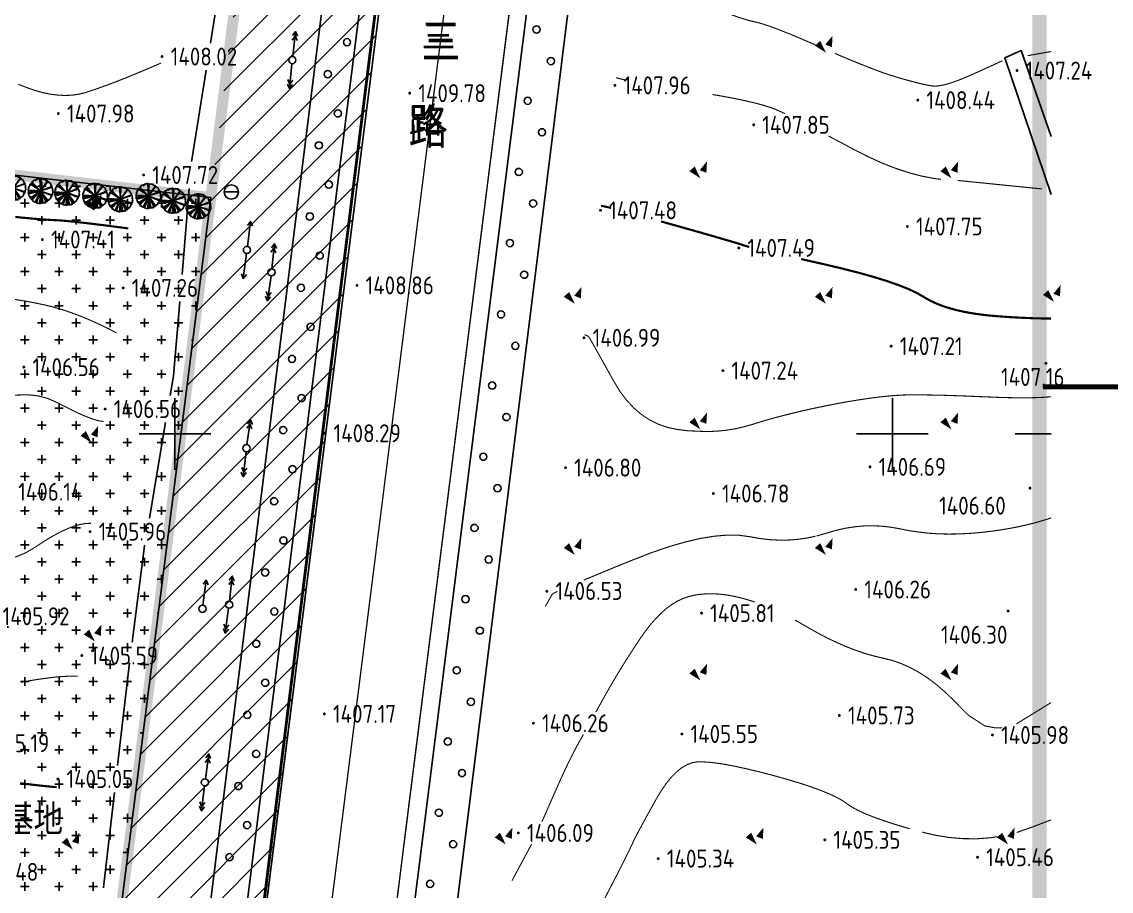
# Model space of a CAD drawing. Extents: x -2226 to 12369489, y -12501589 to 2275.
# Drawn here: x 5664210.6 to 5664362.5, y -6547871.1 to -6547750 of the extents above; entities that cross this region are included whole.
import ezdxf
from ezdxf.enums import TextEntityAlignment as Align

# ---------------------------------------------------------------- set-up
doc = ezdxf.new("R2010")
doc.units = 0
doc.header["$LTSCALE"] = 1000
doc.header["$MEASUREMENT"] = 0
for name, pattern in [('ACAD_ISO05W100', [34, 24, -3, 0.5, -3, 0.5, -3]), ('DASHDOT2', [0.5, 0.25, -0.125, 0, -0.125]), ('DIVIDE', [1.25, 0.5, -0.25, 0, -0.25, 0, -0.25])]:
    doc.linetypes.add(name, pattern=pattern)
doc.layers.get('0').update_dxf_attribs({"linetype": 'CONTINUOUS'})
for name, color, linetype in [('0-road', 33, 'CONTINUOUS'), ('0-tree', 93, 'CONTINUOUS'), ('DLSS', 4, 'CONTINUOUS'), ('PUB_TEXT', 7, 'CONTINUOUS'), ('PUB_TITLE', 7, 'CONTINUOUS'), ('周边地形图', 8, 'CONTINUOUS'), ('用地红线', 1, 'DIVIDE')]:
    doc.layers.add(name, color=color, linetype=linetype)
doc.layers.add('道路红线', color=1, linetype='CONTINUOUS', lineweight=0)
doc.styles.add('HT', font='simhei.ttf', dxfattribs={"width": 0.8})
doc.styles.add('HZ', font='', dxfattribs={"width": 0.8})
doc.styles.get("Standard").update_dxf_attribs({"font": 'GBENOR', "bigfont": 'GBCBIG'})
doc.styles.add('宋体', font='')
doc.styles.get('HZ').set_extended_font_data('SimSun')
doc.styles.get('宋体').set_extended_font_data('SimSun')

# ---------------------------------------------------------------- blocks, each defined once
blk = doc.blocks.new('GC200')
at = {"linetype": 'Continuous', "const_width": 0.2, "flags": 128}
blk.add_lwpolyline([(-0.1, 0, 1), (0.1, 0, 1)], format="xyb", close=True, dxfattribs=at)
blk = doc.blocks.new('gc090')
for points in [[(1.07, 1.45, 0, 1, 0), (0.52, 0.05, 1, 1, 0)], [(-1.02, 0.41, 1, 0, 0), (0.15, -0.9, 0, 0, 0)]]:
    blk.add_lwpolyline(points, format="xyseb")
blk = doc.blocks.new('gc013b')
at = {"linetype": 'Continuous'}
blk.add_line((0.5, 0), (4, 0), dxfattribs=at)
at = {"linetype": 'Continuous', "flags": 128}
blk.add_lwpolyline([(3.39, 0.35), (4, 0), (3.39, -0.35)], dxfattribs=at)
blk = doc.blocks.new('gc170')
at = {"linetype": 'Continuous'}
blk.add_circle((0, 0), 0.5, dxfattribs=at)
blk = doc.blocks.new('GC042')
blk.add_line((-1, 0), (1, 0))
blk.add_circle((0, 0), 1)
blk = doc.blocks.new('gc013a')
at = {"linetype": 'Continuous'}
blk.add_line((0.5, 0), (4, 0), dxfattribs=at)
at = {"linetype": 'Continuous', "flags": 128}
for points in [[(2.77, 0.35), (3.38, 0), (2.77, -0.35)], [(3.39, 0.35), (4, 0), (3.39, -0.35)]]:
    blk.add_lwpolyline(points, dxfattribs=at)
blk = doc.blocks.new('wqeqweq')
at = {"layer": '0-tree', "color": 76}
for p, q in [((162996, -123363), (162893, -123476)), ((162996, -123115), (162976, -123208)), ((162976, -123208), (162986, -123177)), ((163017, -123270), (162976, -123322)), ((162976, -123322), (162996, -123363)), ((162986, -123177), (163162, -123136)), ((163120, -123033), (162996, -123115)), ((163048, -123353), (163017, -123270)), ((163162, -123136), (163038, -123167)), ((163038, -123167), (163110, -123208)), ((163058, -123260), (163048, -123353)), ((163100, -123239), (163058, -123239)), ((163058, -123239), (163058, -123260)), ((163110, -123208), (163100, -123239)), ((163141, -122868), (163120, -122991)), ((163120, -122991), (163120, -123033)), ((163244, -122806), (163141, -122826)), ((163141, -122826), (163141, -122868)), ((163244, -122713), (163193, -122713)), ((163193, -122713), (163244, -122806)), ((163203, -122744), (163306, -122672)), ((163224, -122682), (163203, -122744)), ((163275, -122579), (163224, -122579)), ((163224, -122579), (163224, -122682)), ((163244, -122775), (163244, -122713)), ((163317, -122517), (163275, -122579)), ((163306, -122672), (163327, -122754)), ((163399, -122475), (163317, -122517)), ((163327, -122754), (163409, -122775)), ((163430, -122465), (163399, -122475)), ((163409, -122775), (163451, -122702)), ((163451, -122651), (163420, -122630)), ((163420, -122630), (163440, -122713)), ((163492, -122352), (163430, -122465)), ((163440, -122713), (163513, -122702)), ((163451, -122702), (163451, -122651)), ((163533, -122269), (163492, -122352)), ((163513, -122372), (163585, -122331)), ((163554, -122434), (163513, -122372)), ((163513, -122702), (165084, -123763)), ((163585, -122259), (163533, -122269)), ((163533, -122455), (163647, -122279)), ((165084, -123763), (163533, -122455)), ((163585, -122393), (163554, -122434)), ((163585, -122331), (163585, -122259)), ((163595, -122362), (163585, -122393)), ((163647, -122352), (163595, -122362)), ((163647, -122104), (163626, -122207)), ((163626, -122207), (163647, -122166)), ((163688, -122042), (163647, -122104)), ((163647, -122166), (163709, -122176)), ((163647, -122279), (165084, -123763)), ((163730, -122290), (163647, -122352)), ((163761, -122228), (163657, -122238)), ((163657, -122238), (163657, -122269)), ((163657, -122269), (163657, -122290)), ((163657, -122290), (163730, -122290)), ((163761, -122042), (163688, -122042)), ((163709, -122176), (163771, -122187)), ((163812, -122021), (163761, -122042)), ((163771, -122187), (163761, -122228)), ((163905, -121939), (163812, -122021)), ((163967, -121939), (163905, -121939)), ((164050, -121836), (163967, -121908)), ((163967, -121908), (163967, -121939)), ((164143, -121836), (164050, -121836)), ((164184, -121836), (164143, -121836)), ((164163, -121856), (164184, -121836)), ((164174, -121929), (164163, -121856)), ((164246, -121918), (164174, -121929)), ((164266, -121877), (164246, -121918)), ((164380, -121836), (164266, -121877)), ((164421, -121681), (164339, -121702)), ((164339, -121702), (164339, -121784)), ((164339, -121784), (164390, -121784)), ((164421, -121856), (164380, -121836)), ((164390, -121784), (164411, -121753)), ((164411, -121753), (164442, -121815)), ((164483, -121702), (164421, -121681)), ((164442, -121815), (164421, -121825)), ((164421, -121825), (164421, -121856)), ((164545, -121691), (164483, -121702)), ((164638, -121629), (164545, -121691)), ((164741, -121650), (164638, -121629)), ((164762, -121681), (164741, -121650)), ((164803, -121609), (164762, -121681)), ((164855, -121598), (164803, -121609)), ((164979, -121598), (164855, -121598)), ((165084, -123763), (164948, -121609)), ((164948, -121609), (164969, -121650)), ((164969, -121650), (165031, -121660)), ((165062, -121609), (164979, -121598)), ((165031, -121660), (165062, -121691)), ((165041, -121640), (165062, -121609)), ((165041, -121691), (165041, -121640)), ((165092, -121681), (165041, -121691)), ((165062, -121691), (165092, -121691)), ((165084, -123763), (165185, -121629)), ((165092, -121691), (165084, -123763)), ((166311, -121991), (165084, -123763)), ((165084, -123763), (166383, -122063)), ((165084, -123763), (167044, -122971)), ((167147, -123084), (165084, -123763)), ((165123, -121660), (165092, -121681)), ((165154, -121691), (165123, -121660)), ((165144, -121733), (165154, -121691)), ((165185, -121629), (165258, -121681)), ((165258, -121681), (165196, -121702)), ((165196, -121702), (165247, -121712)), ((165247, -121712), (165330, -121671)), ((165330, -121671), (165351, -121650)), ((165351, -121650), (165454, -121702)), ((165454, -121702), (165516, -121702)), ((165516, -121702), (165536, -121702)), ((165536, -121702), (165660, -121702)), ((165722, -121753), (165640, -121681)), ((165640, -121681), (165733, -121753)), ((165660, -121702), (165722, -121753)), ((165733, -121753), (165753, -121774)), ((165753, -121774), (165805, -121774)), ((165805, -121774), (165784, -121691)), ((165784, -121691), (165857, -121712)), ((165857, -121712), (165980, -121774)), ((166032, -121898), (165929, -121794)), ((165929, -121794), (165960, -121877)), ((165960, -121877), (166063, -121918)), ((165980, -121774), (166032, -121898)), ((166063, -121918), (166177, -121980)), ((166177, -121980), (166197, -121960)), ((166197, -121960), (166311, -121991)), ((166301, -122032), (166228, -121970)), ((166228, -121970), (166228, -122021)), ((166228, -122021), (166311, -122104)), ((166332, -122094), (166301, -122032)), ((166311, -122104), (166435, -122187)), ((166466, -122166), (166332, -122094)), ((166383, -122063), (166383, -122145)), ((166383, -122145), (166466, -122187)), ((166435, -122187), (166528, -122279)), ((166486, -122197), (166466, -122166)), ((166466, -122187), (166559, -122248)), ((166569, -122218), (166486, -122197)), ((166528, -122279), (166600, -122310)), ((166559, -122248), (166569, -122218)), ((166600, -122310), (166631, -122290)), ((166631, -122290), (166776, -122403)), ((166776, -122403), (166807, -122527)), ((166807, -122527), (166910, -122692)), ((166910, -122692), (166858, -122672)), ((166858, -122672), (166858, -122692)), ((166858, -122692), (166899, -122795)), ((166899, -122795), (166920, -122816)), ((166920, -122816), (166982, -122754)), ((166972, -122899), (166930, -122785)), ((167044, -122971), (166972, -122899)), ((166982, -122754), (167013, -122806)), ((167013, -122806), (167034, -122878)), ((167034, -122878), (167044, -123002)), ((167044, -123002), (167065, -123084)), ((167065, -123084), (167127, -123095)), ((167127, -123105), (167085, -123198)), ((167085, -123198), (167127, -123229)), ((167127, -123095), (167147, -123084)), ((167127, -123229), (167168, -123249)), ((167168, -123249), (167137, -123373)), ((167137, -123373), (167158, -123425)), ((162893, -123476), (162924, -123507)), ((162893, -123837), (162934, -123879)), ((162955, -124095), (162914, -124064)), ((162914, -124064), (162934, -124157)), ((162924, -123507), (162924, -123631)), ((162924, -123631), (162924, -123703)), ((162924, -123703), (162986, -123641)), ((162934, -123879), (162965, -123951)), ((162934, -124157), (162945, -124250)), ((162955, -123786), (162945, -123755)), ((162955, -124023), (162945, -124075)), ((162945, -124075), (162976, -124075)), ((162945, -124250), (163017, -124261)), ((165084, -123763), (162955, -123786)), ((165084, -123763), (162955, -124188)), ((162965, -123951), (162955, -123992)), ((162955, -123992), (162955, -124023)), ((162955, -124147), (162955, -124095)), ((162955, -124188), (162955, -124147)), ((162976, -124075), (165084, -123763)), ((162986, -123641), (165084, -123763)), ((163027, -124384), (162996, -124405)), ((162996, -124405), (163058, -124488)), ((163017, -124261), (163079, -124281)), ((163058, -124395), (163027, -124384)), ((163089, -124291), (163048, -124302)), ((163048, -124302), (163058, -124395)), ((163058, -124488), (163069, -124570)), ((165041, -123788), (163065, -124290)), ((163069, -124570), (163100, -124570)), ((163079, -124281), (163089, -124291)), ((163100, -124570), (163141, -124601)), ((163141, -124601), (163151, -124642)), ((163151, -124642), (163151, -124735)), ((163151, -124735), (163162, -124818)), ((163162, -124818), (163358, -124807)), ((163224, -124869), (163203, -124807)), ((163203, -124807), (163306, -124880)), ((163224, -124972), (163224, -124869)), ((163275, -124972), (163224, -124972)), ((163317, -125034), (163275, -124972)), ((163306, -124880), (163327, -124797)), ((163399, -125076), (163317, -125034)), ((163327, -124797), (163409, -124776)), ((163358, -124807), (163337, -124880)), ((163430, -125086), (163399, -125076)), ((163409, -124776), (163451, -124849)), ((163420, -124921), (163440, -124838)), ((163451, -124900), (163420, -124921)), ((163492, -125199), (163430, -125086)), ((163440, -124838), (163513, -124849)), ((163451, -124849), (163451, -124900)), ((163533, -125282), (163492, -125199)), ((163513, -124849), (165084, -123788)), ((163554, -125117), (163513, -125179)), ((163513, -125179), (163585, -125220)), ((165084, -123788), (163533, -125096)), ((163533, -125096), (163647, -125272)), ((163585, -125158), (163554, -125117)), ((163595, -125189), (163585, -125158)), ((163585, -125220), (163585, -125292)), ((163647, -125199), (163595, -125189)), ((163647, -125272), (165084, -123788)), ((163730, -125261), (163647, -125199)), ((163657, -125282), (163657, -125261)), ((163657, -125261), (163730, -125261)), ((165106, -123778), (164211, -125622)), ((165078, -123825), (164426, -125734)), ((165084, -123788), (164948, -125942)), ((165092, -125860), (165084, -123788)), ((165084, -123788), (165185, -125922)), ((166311, -125561), (165084, -123788)), ((165084, -123788), (166383, -125488)), ((167147, -124467), (165084, -123788)), ((165084, -123788), (167044, -124580)), ((165087, -123778), (165534, -125864)), ((165087, -123797), (166056, -125631)), ((165087, -123806), (165339, -125883)), ((166435, -125365), (166528, -125272)), ((166528, -125272), (166600, -125241)), ((166600, -125241), (166631, -125261)), ((166631, -125261), (166776, -125148)), ((166776, -125148), (166807, -125024)), ((166807, -125024), (166910, -124859)), ((166858, -124859), (166899, -124756)), ((166910, -124859), (166858, -124880)), ((166858, -124880), (166858, -124859)), ((166899, -124756), (166920, -124735)), ((166920, -124735), (166982, -124797)), ((166972, -124653), (166930, -124766)), ((167044, -124580), (166972, -124653)), ((166982, -124797), (167013, -124745)), ((167013, -124745), (167034, -124673)), ((167034, -124673), (167044, -124549)), ((167044, -124549), (167065, -124467)), ((167065, -124467), (167127, -124457)), ((167137, -124446), (167096, -124426)), ((167096, -124426), (167096, -124488)), ((167127, -124457), (167147, -124467)), ((167168, -123538), (167137, -123662)), ((167137, -123662), (167168, -123672)), ((167168, -124168), (167137, -124178)), ((167137, -124178), (167137, -124343)), ((167137, -124343), (167158, -124343)), ((167178, -124415), (167137, -124446)), ((167158, -123425), (167168, -123538)), ((167261, -123796), (167158, -123889)), ((167158, -123889), (167168, -123992)), ((167158, -124343), (167220, -124312)), ((167281, -123445), (167168, -123590)), ((167168, -123672), (167178, -123559)), ((167168, -123590), (167189, -123672)), ((167168, -123992), (167261, -124013)), ((167261, -124085), (167168, -124168)), ((167178, -123456), (167281, -123445)), ((167178, -123559), (167178, -123456)), ((167220, -124312), (167178, -124415)), ((167189, -123672), (167261, -123796)), ((167261, -124013), (167261, -124085)), ((163585, -125292), (163533, -125282)), ((163647, -125447), (163626, -125344)), ((163626, -125344), (163647, -125385)), ((163647, -125385), (163709, -125375)), ((163688, -125509), (163647, -125447)), ((163657, -125313), (163657, -125282)), ((163761, -125323), (163657, -125313)), ((163761, -125509), (163688, -125509)), ((163709, -125375), (163771, -125365)), ((163771, -125365), (163761, -125323)), ((163812, -125530), (163761, -125509)), ((163905, -125612), (163812, -125530)), ((163967, -125612), (163905, -125612)), ((163967, -125643), (163967, -125612)), ((164050, -125715), (163967, -125643)), ((164143, -125715), (164050, -125715)), ((164184, -125715), (164143, -125715)), ((164174, -125623), (164163, -125695)), ((164163, -125695), (164184, -125715)), ((164246, -125633), (164174, -125623)), ((164266, -125674), (164246, -125633)), ((164380, -125715), (164266, -125674)), ((164339, -125850), (164339, -125767)), ((164339, -125767), (164390, -125767)), ((164421, -125870), (164339, -125850)), ((164421, -125695), (164380, -125715)), ((164390, -125767), (164411, -125798)), ((164411, -125798), (164442, -125736)), ((164421, -125726), (164421, -125695)), ((164442, -125736), (164421, -125726)), ((164483, -125850), (164421, -125870)), ((164545, -125860), (164483, -125850)), ((164638, -125922), (164545, -125860)), ((164741, -125901), (164638, -125922)), ((164762, -125870), (164741, -125901)), ((164803, -125942), (164762, -125870)), ((164855, -125953), (164803, -125942)), ((164979, -125953), (164855, -125953)), ((164948, -125942), (164969, -125901)), ((164969, -125901), (165031, -125891)), ((165062, -125942), (164979, -125953)), ((165031, -125891), (165062, -125860)), ((165092, -125870), (165041, -125860)), ((165041, -125860), (165041, -125911)), ((165041, -125911), (165062, -125942)), ((165062, -125860), (165092, -125860)), ((165123, -125891), (165092, -125870)), ((165154, -125860), (165123, -125891)), ((165144, -125819), (165154, -125860)), ((165185, -125922), (165258, -125870)), ((165196, -125850), (165247, -125839)), ((165258, -125870), (165196, -125850)), ((165247, -125839), (165330, -125880)), ((165330, -125880), (165351, -125901)), ((165351, -125901), (165454, -125850)), ((165454, -125850), (165516, -125850)), ((165516, -125850), (165536, -125850)), ((165536, -125850), (165660, -125850)), ((165722, -125798), (165640, -125870)), ((165640, -125870), (165733, -125798)), ((165660, -125850), (165722, -125798)), ((165733, -125798), (165753, -125777)), ((165753, -125777), (165805, -125777)), ((165805, -125777), (165784, -125860)), ((165784, -125860), (165857, -125839)), ((165857, -125839), (165980, -125777)), ((166032, -125653), (165929, -125757)), ((165929, -125757), (165960, -125674)), ((165960, -125674), (166063, -125633)), ((165980, -125777), (166032, -125653)), ((166063, -125633), (166177, -125571)), ((166177, -125571), (166197, -125592)), ((166197, -125592), (166311, -125561)), ((166228, -125530), (166311, -125447)), ((166301, -125519), (166228, -125581)), ((166228, -125581), (166228, -125530)), ((166332, -125457), (166301, -125519)), ((166311, -125447), (166435, -125365)), ((166466, -125385), (166332, -125457)), ((166383, -125406), (166466, -125365)), ((166383, -125488), (166383, -125406)), ((166466, -125365), (166559, -125303)), ((166486, -125354), (166466, -125385)), ((166569, -125334), (166486, -125354)), ((166559, -125303), (166569, -125334))]:
    blk.add_line(p, q, dxfattribs=at)
for centre, radius in [((165078, -123769), 85.9), ((165069, -123732), 75.1), ((165056, -123787), 34.9), ((165106, -123778), 75.1), ((165083, -123767), 42.8)]:
    blk.add_circle(centre, radius, dxfattribs=at)

msp = doc.modelspace()

# ---------------------------------------------------------------- hatches: boundary and pattern name
h = msp.add_hatch()
h.set_pattern_fill('CROSS', color=8, scale=1.5, style=0)
h.set_pattern_definition([(0, (5659762.3015, -6542474.5832), (2.38125, 2.38125), [1.190625, -3.571875]), (90, (5659762.8968, -6542475.1785), (-2.38125, 2.38125), [1.190625, -3.571875])])
h.paths.add_polyline_path([(5664192.18, -6547769.32), (5664237, -6547774.46), (5664213.74, -6547958.67), (5664171, -6547953.77)])
at = {"layer": 'PUB_TEXT'}
h = msp.add_hatch(dxfattribs=at)
h.set_pattern_fill('ANSI31', color=62, scale=2, style=0)
h.set_pattern_definition([(45, (5659762.3015, -6542474.5832), (-2.245064, 2.245064), [])])
h.paths.add_polyline_path([(5663473.99, -6547974.44), (5663811.29, -6548013.16), (5663803.53, -6548018.87), (5663798.4, -6548024.15), (5663793.4, -6548031.23), (5663457.36, -6547992.66), (5663455.09, -6547991.63), (5663453.92, -6547990.57), (5663452.92, -6547988.73), (5663452.74, -6547987.81), (5663493.87, -6547525.21), (5663494.28, -6547522.42), (5663495.13, -6547520.82), (5663496.36, -6547519.38), (5663497.42, -6547518.57), (5663499.28, -6547518), (5663502.79, -6547518.35), (5664257.18, -6547672.12), (5664260.62, -6547675.58), (5664263.78, -6547680.43), (5664265.2, -6547683.16), (5664266.64, -6547686.39), (5664267.08, -6547688.5), (5664267.32, -6547692.27), (5664267.25, -6547694.09), (5664234.43, -6547954.44), (5664230.47, -6547954.27), (5664222.81, -6547955.85), (5664215.94, -6547959.91), (5664213.24, -6547962.58), (5664247.31, -6547692.36), (5664246.5, -6547690.54), (5663512.56, -6547540.76)])

# ---------------------------------------------------------------- linework, layer by layer
msp.add_line((5664471.12, -6547800.83), (5664352.98, -6547800.83))
msp.add_lwpolyline([(5664192.18, -6547769.32), (5664237, -6547774.46), (5664213.74, -6547958.67), (5664171, -6547953.77)], close=True)
at = {"const_width": 0.675}
msp.add_lwpolyline([(5664352.98, -6547800.83), (5664471.12, -6547800.83)], dxfattribs=at)
at = {"layer": 'DLSS', "linetype": 'Continuous', "flags": 128}
for points, const_width in [([(5664219.51, -6548071.82), (5664267.24, -6547689.99)], 0.4), ([(5664265.63, -6547707.41), (5664246.99, -6547855.31)], 0.2), ([(5664283.82, -6547707.41), (5664276.93, -6547761.78)], 0.2), ([(5664276.93, -6547761.78), (5664264.53, -6547859.73)], 0.2), ([(5664246.99, -6547855.31), (5664220.11, -6548067.8)], 0.2), ([(5664264.53, -6547859.73), (5664238.19, -6548069.93)], 0.2)]:
    msp.add_lwpolyline(points, dxfattribs=dict(at, const_width=const_width))
at = {"layer": 'PUB_TITLE', "const_width": 1.98}
msp.add_lwpolyline([(5664352.5, -6547417.25), (5664471.59, -6547417.25), (5664471.59, -6548238.25), (5664352.5, -6548238.25)], close=True, dxfattribs=at)
at = {"layer": '周边地形图'}
for p, q in [((5664246.69, -6548070.93), (5664291.9, -6547707.41)), ((5664232, -6547812.41), (5664232, -6547802.41)), ((5664332, -6547812.41), (5664332, -6547802.41)), ((5664227, -6547807.41), (5664237, -6547807.41)), ((5664327, -6547807.41), (5664337, -6547807.41)), ((5664354.13, -6547807.41), (5664349.13, -6547807.41))]:
    msp.add_line(p, q, dxfattribs=at)
at = {"layer": '周边地形图', "flags": 128}
for points in [[(5664212.68, -6548066.92), (5664257.58, -6547707.41)], [(5664217.52, -6548067.49), (5664262.9, -6547707.41)], [(5664240.52, -6548070.21), (5664286.2, -6547707.41)], [(5664236.94, -6547752.94), (5664239.06, -6547739.68)], [(5664354.13, -6547765.94), (5664349.93, -6547753.98), (5664347.67, -6547754.98), (5664354.13, -6547774.05)], [(5664234.31, -6547769.43), (5664234.33, -6547769.21), (5664236.34, -6547756.69)], [(5664232.99, -6547785.18), (5664234, -6547773.18)], [(5664231.34, -6547802.06), (5664231.81, -6547799.32), (5664232.68, -6547788.93)], [(5664228.43, -6547819.15), (5664230.7, -6547805.81)], [(5664226.04, -6547836.42), (5664227.77, -6547823.02), (5664227.79, -6547822.9)], [(5664224.01, -6547853.61), (5664225.66, -6547839.31)], [(5664222.06, -6547870.67), (5664222.09, -6547870.18), (5664223.57, -6547857.36)]]:
    msp.add_lwpolyline(points, dxfattribs=at)
for points, const_width in [([(5664265.63, -6547707.41), (5664246.99, -6547855.31)], 0.2), ([(5664283.82, -6547707.41), (5664277.41, -6547758.03)], 0.2), ([(5664276.93, -6547761.78), (5664264.53, -6547859.73)], 0.2), ([(5664290.49, -6547795.26), (5664290.31, -6547794.94), (5664290.02, -6547794.44), (5664289.83, -6547794.11), (5664289.74, -6547793.96), (5664289.68, -6547793.89), (5664289.62, -6547793.83), (5664289.55, -6547793.78), (5664289.47, -6547793.73), (5664289.39, -6547793.68), (5664289.29, -6547793.64), (5664289.19, -6547793.6), (5664289.08, -6547793.57)], 0.15), ([(5664306.05, -6547807.07), (5664303.44, -6547806.96), (5664302.05, -6547806.78), (5664300.68, -6547806.5), (5664299.38, -6547806.05), (5664298.16, -6547805.45), (5664297.02, -6547804.69), (5664295.94, -6547803.77), (5664294.95, -6547802.7), (5664294.02, -6547801.47), (5664293.18, -6547800.08), (5664292.41, -6547798.7), (5664291.74, -6547797.5), (5664291.17, -6547796.47), (5664290.69, -6547795.62), (5664290.49, -6547795.26)], 0.15), ([(5664354.13, -6547802.22), (5664353.06, -6547802.3), (5664351.81, -6547802.35), (5664350.44, -6547802.37), (5664348.95, -6547802.36), (5664347.34, -6547802.33), (5664345.61, -6547802.26), (5664343.87, -6547802.19), (5664342.23, -6547802.12), (5664340.7, -6547802.07), (5664339.27, -6547802.02), (5664337.93, -6547801.99), (5664336.7, -6547801.97), (5664335.57, -6547801.96), (5664334.55, -6547801.95), (5664333.53, -6547801.98), (5664332.42, -6547802.04), (5664331.23, -6547802.14), (5664329.96, -6547802.28), (5664328.6, -6547802.46), (5664327.16, -6547802.68), (5664325.64, -6547802.93), (5664324.03, -6547803.23), (5664322.4, -6547803.55), (5664320.83, -6547803.88), (5664319.31, -6547804.22), (5664317.85, -6547804.57), (5664316.44, -6547804.93), (5664315.09, -6547805.29), (5664313.79, -6547805.67), (5664312.54, -6547806.06), (5664311.31, -6547806.41), (5664310.06, -6547806.69), (5664308.78, -6547806.9), (5664307.48, -6547807.02), (5664306.2, -6547807.07)], 0.15), ([(5664306.2, -6547807.07), (5664306.16, -6547807.08), (5664306.05, -6547807.07)], 0.15), ([(5664354.13, -6547819.1), (5664353.45, -6547819.33), (5664352.28, -6547819.68), (5664351.06, -6547820), (5664349.79, -6547820.29), (5664348.48, -6547820.55), (5664347.11, -6547820.78), (5664345.69, -6547820.98), (5664344.22, -6547821.15), (5664342.73, -6547821.27), (5664341.28, -6547821.34), (5664339.85, -6547821.36), (5664338.45, -6547821.33), (5664337.08, -6547821.24), (5664335.73, -6547821.09), (5664334.41, -6547820.9), (5664333.12, -6547820.64), (5664331.84, -6547820.41), (5664330.56, -6547820.26), (5664329.28, -6547820.2), (5664328, -6547820.23), (5664326.71, -6547820.35), (5664325.43, -6547820.55), (5664324.15, -6547820.84), (5664322.86, -6547821.22), (5664321.57, -6547821.59), (5664321.43, -6547821.63)], 0.15), ([(5664321.28, -6547821.66), (5664320.27, -6547821.88), (5664318.95, -6547822.08), (5664317.61, -6547822.19), (5664316.27, -6547822.21), (5664314.91, -6547822.14), (5664313.54, -6547821.98), (5664312.15, -6547821.73), (5664310.67, -6547821.53), (5664309.03, -6547821.5), (5664307.22, -6547821.65), (5664305.24, -6547821.97), (5664303.1, -6547822.47), (5664300.79, -6547823.14), (5664298.32, -6547823.99), (5664295.68, -6547825.02), (5664293.12, -6547826.06), (5664290.9, -6547826.98), (5664289.02, -6547827.76), (5664288.98, -6547827.78)], 0.15), ([(5664285.3, -6547829.36), (5664284.83, -6547829.59), (5664284.62, -6547829.72), (5664284.56, -6547829.8), (5664284.49, -6547829.93), (5664284.39, -6547830.09), (5664284.28, -6547830.29), (5664284.14, -6547830.53), (5664283.99, -6547830.8), (5664283.81, -6547831.12), (5664283.61, -6547831.48)], 0.15), ([(5664312.81, -6547830.83), (5664312.37, -6547830.68), (5664311.22, -6547830.34), (5664310.1, -6547830.07), (5664309.03, -6547829.87), (5664308, -6547829.74), (5664307.02, -6547829.68), (5664306.07, -6547829.69), (5664305.18, -6547829.76), (5664304.32, -6547829.89), (5664303.51, -6547830.1), (5664302.75, -6547830.37), (5664302, -6547830.72), (5664301.27, -6547831.17), (5664300.53, -6547831.71), (5664299.8, -6547832.35), (5664299.07, -6547833.08), (5664298.34, -6547833.9), (5664297.62, -6547834.83), (5664296.9, -6547835.84), (5664296.19, -6547836.91), (5664295.51, -6547837.96), (5664294.84, -6547839.01), (5664294.18, -6547840.06), (5664293.55, -6547841.1), (5664292.94, -6547842.13), (5664292.35, -6547843.16), (5664291.77, -6547844.18), (5664291.22, -6547845.18), (5664290.7, -6547846.12), (5664290.67, -6547846.17)], 0.15), ([(5664342.63, -6547846.66), (5664342.57, -6547846.59), (5664341.6, -6547845.61), (5664340.5, -6547844.49), (5664339.32, -6547843.35), (5664338.14, -6547842.34), (5664336.94, -6547841.43), (5664335.73, -6547840.65), (5664334.51, -6547839.98), (5664333.28, -6547839.43), (5664332.04, -6547838.99), (5664330.79, -6547838.68), (5664329.53, -6547838.38), (5664328.25, -6547838.02), (5664326.94, -6547837.58), (5664325.62, -6547837.07), (5664324.28, -6547836.49), (5664322.91, -6547835.84), (5664321.53, -6547835.11), (5664320.13, -6547834.32), (5664318.74, -6547833.52), (5664318.43, -6547833.36)], 0.15), ([(5664354.13, -6547844.84), (5664354.05, -6547844.89), (5664352.49, -6547845.85), (5664351.14, -6547846.68), (5664350.01, -6547847.37), (5664349.28, -6547847.82)], 0.15), ([(5664342.57, -6547846.59), (5664344.89, -6547848.1), (5664346.29, -6547848.36), (5664347.32, -6547848.36)], 0.15), ([(5664288.94, -6547849.27), (5664288.9, -6547849.35), (5664288.52, -6547850.02), (5664288.17, -6547850.64), (5664287.83, -6547851.28), (5664287.45, -6547852), (5664287.04, -6547852.82), (5664286.6, -6547853.73), (5664286.14, -6547854.72), (5664285.64, -6547855.8), (5664285.12, -6547856.98), (5664284.56, -6547858.24), (5664284.02, -6547859.48), (5664283.54, -6547860.58), (5664283.14, -6547861.47)], 0.15), ([(5664246.99, -6547855.31), (5664220.11, -6548067.8)], 0.2), ([(5664264.53, -6547859.73), (5664238.19, -6548069.93)], 0.2), ([(5664281.7, -6547864.57), (5664281.7, -6547864.58), (5664281.5, -6547864.96), (5664281.23, -6547865.46), (5664280.91, -6547866.07), (5664280.52, -6547866.79), (5664280.07, -6547867.63), (5664279.56, -6547868.59), (5664278.98, -6547869.66)], 0.15)]:
    msp.add_lwpolyline(points, dxfattribs=dict(at, const_width=const_width))
at = {"layer": '周边地形图'}
for points, const_width in [([(5664321.28, -6547753.18), (5664320.13, -6547752.69), (5664318.57, -6547752.02), (5664317.17, -6547751.45), (5664315.93, -6547750.96), (5664314.86, -6547750.57), (5664313.96, -6547750.27), (5664313.22, -6547750.06), (5664312.65, -6547749.94), (5664311.96, -6547749.77), (5664310.85, -6547749.43), (5664309.34, -6547748.9), (5664307.43, -6547748.2), (5664305.1, -6547747.32), (5664302.37, -6547746.26), (5664299.23, -6547745.02), (5664295.68, -6547743.6)], 0.15), ([(5664347.35, -6547755.39), (5664347.01, -6547755.54), (5664346.29, -6547755.87), (5664345.46, -6547756.25), (5664344.53, -6547756.67), (5664343.5, -6547757.14), (5664342.46, -6547757.6), (5664341.5, -6547758), (5664340.63, -6547758.32), (5664339.85, -6547758.58), (5664339.16, -6547758.76), (5664338.56, -6547758.88), (5664338.04, -6547758.93), (5664337.62, -6547758.91), (5664337.2, -6547758.85), (5664336.73, -6547758.76), (5664336.19, -6547758.64), (5664335.59, -6547758.5), (5664334.94, -6547758.33), (5664334.22, -6547758.14), (5664333.44, -6547757.92), (5664332.6, -6547757.68), (5664331.67, -6547757.38), (5664330.62, -6547757.03), (5664329.46, -6547756.6), (5664328.18, -6547756.1), (5664326.77, -6547755.54), (5664325.26, -6547754.91), (5664323.96, -6547754.35)], 0.15), ([(5664354.13, -6547754.11), (5664350.85, -6547754.68)], 0.15), ([(5664210.15, -6547758.67), (5664211.31, -6547759.12), (5664212.45, -6547759.52), (5664213.56, -6547759.83), (5664214.64, -6547760.05), (5664215.67, -6547760.18), (5664216.68, -6547760.23), (5664217.64, -6547760.19), (5664218.57, -6547760.06), (5664219.47, -6547759.84), (5664220.4, -6547759.54), (5664221.44, -6547759.18), (5664222.6, -6547758.76), (5664223.87, -6547758.28), (5664225.25, -6547757.73), (5664226.74, -6547757.12), (5664228.34, -6547756.45), (5664230.06, -6547755.71)], 0.15), ([(5664294.8, -6547758.07), (5664294.54, -6547758.02), (5664293.89, -6547757.87), (5664293.5, -6547757.74)], 0.15), ([(5664317.01, -6547762.77), (5664316.61, -6547762.57), (5664315.84, -6547762.22), (5664315.06, -6547761.92), (5664314.07, -6547761.61), (5664312.88, -6547761.29), (5664311.48, -6547760.96), (5664309.88, -6547760.63), (5664308.07, -6547760.29), (5664306.93, -6547760.1)], 0.15), ([(5664338.78, -6547771.92), (5664337.81, -6547771.8), (5664336.05, -6547771.46), (5664334.25, -6547770.98), (5664332.41, -6547770.37), (5664330.52, -6547769.63), (5664328.58, -6547768.75), (5664326.6, -6547767.74), (5664324.67, -6547766.71), (5664323.08, -6547765.87)], 0.15), ([(5664341.46, -6547772.11), (5664341.18, -6547772.08), (5664341.08, -6547772.07)], 0.15), ([(5664352.85, -6547773.26), (5664341.46, -6547772.11)], 0.15), ([(5664292.79, -6547775.91), (5664292.37, -6547775.81), (5664291.75, -6547775.67), (5664291.39, -6547775.62)], 0.3), ([(5664209.74, -6547777.16), (5664210.61, -6547777.25), (5664211.4, -6547777.32), (5664212.15, -6547777.39), (5664212.85, -6547777.45), (5664213.52, -6547777.5), (5664214.13, -6547777.54), (5664214.71, -6547777.58), (5664215.24, -6547777.61), (5664215.73, -6547777.63), (5664216.3, -6547777.67), (5664217.08, -6547777.74), (5664218.08, -6547777.84), (5664219.29, -6547777.98), (5664220.72, -6547778.15), (5664222.35, -6547778.35), (5664224.2, -6547778.59), (5664225.5, -6547778.76)], 0.3), ([(5664312.06, -6547781.34), (5664311.51, -6547781.19), (5664311.21, -6547781.1), (5664310.94, -6547781), (5664310.4, -6547780.83), (5664309.59, -6547780.59), (5664308.51, -6547780.28), (5664307.16, -6547779.88), (5664305.54, -6547779.42), (5664303.65, -6547778.88), (5664301.49, -6547778.27), (5664299.76, -6547777.79)], 0.3), ([(5664354.13, -6547791.31), (5664352.97, -6547791.31), (5664351.67, -6547791.28), (5664350.22, -6547791.22), (5664348.64, -6547791.14), (5664346.92, -6547791.02), (5664345.18, -6547790.87), (5664343.57, -6547790.66), (5664342.08, -6547790.4), (5664340.71, -6547790.09), (5664339.45, -6547789.73), (5664338.32, -6547789.31), (5664337.3, -6547788.84), (5664336.4, -6547788.33), (5664335.45, -6547787.78), (5664334.27, -6547787.22), (5664332.86, -6547786.66), (5664331.23, -6547786.09), (5664329.36, -6547785.51), (5664327.27, -6547784.93), (5664324.95, -6547784.34), (5664322.41, -6547783.74), (5664319.9, -6547783.17), (5664319.29, -6547783.03)], 0.3), ([(5664206.72, -6547788.23), (5664207.69, -6547788.36), (5664209.45, -6547788.62), (5664211.06, -6547788.88), (5664212.52, -6547789.15), (5664213.82, -6547789.42), (5664214.97, -6547789.7), (5664215.97, -6547789.98), (5664216.91, -6547790.28), (5664217.85, -6547790.62), (5664218.82, -6547790.98), (5664219.79, -6547791.38), (5664220.78, -6547791.82), (5664221.79, -6547792.28), (5664222.81, -6547792.78), (5664223.84, -6547793.32)], 0.15), ([(5664202.98, -6547804.07), (5664204.69, -6547803.32), (5664206.52, -6547802.68), (5664208.26, -6547802.24), (5664209.9, -6547801.99), (5664211.44, -6547801.94), (5664212.89, -6547802.1), (5664214.25, -6547802.45), (5664215.5, -6547803), (5664216.67, -6547803.6), (5664217.73, -6547804.13), (5664218.69, -6547804.59), (5664219.56, -6547804.96), (5664220.33, -6547805.25), (5664221, -6547805.47), (5664221.57, -6547805.61), (5664222.04, -6547805.66)], 0.15), ([(5664201.7, -6547824.34), (5664202.14, -6547824.48), (5664203.83, -6547824.87), (5664205.45, -6547825.06), (5664207.01, -6547825.06), (5664208.5, -6547824.88), (5664209.92, -6547824.5), (5664211.27, -6547823.93), (5664212.55, -6547823.16), (5664213.77, -6547822.36), (5664214.91, -6547821.67), (5664215.99, -6547821.09), (5664216.99, -6547820.62), (5664217.93, -6547820.26), (5664218.79, -6547820.02), (5664219.58, -6547819.88), (5664220.3, -6547819.86)], 0.15), ([(5664210.54, -6547842.02), (5664211.8, -6547841.79), (5664212.98, -6547841.6), (5664214.08, -6547841.45), (5664215.11, -6547841.32), (5664216.06, -6547841.23), (5664216.94, -6547841.18), (5664217.74, -6547841.16), (5664218.46, -6547841.18)], 0.15), ([(5664334.41, -6547862.43), (5664334.02, -6547862.32), (5664332.28, -6547861.79), (5664330.71, -6547861.28), (5664329.33, -6547860.78), (5664328.13, -6547860.3), (5664327.11, -6547859.82), (5664326.28, -6547859.36), (5664325.63, -6547858.92), (5664324.98, -6547858.47), (5664324.15, -6547858.02), (5664323.15, -6547857.55), (5664321.98, -6547857.07), (5664320.63, -6547856.58), (5664319.1, -6547856.08), (5664317.4, -6547855.57), (5664315.53, -6547855.04), (5664313.64, -6547854.55), (5664311.91, -6547854.13), (5664310.33, -6547853.78), (5664308.91, -6547853.5), (5664307.64, -6547853.3), (5664306.53, -6547853.17), (5664305.58, -6547853.11), (5664304.78, -6547853.12), (5664304.06, -6547853.24), (5664303.34, -6547853.52), (5664302.62, -6547853.94), (5664301.91, -6547854.51), (5664301.2, -6547855.23), (5664300.49, -6547856.1), (5664299.79, -6547857.12), (5664299.09, -6547858.29), (5664298.43, -6547859.48), (5664297.83, -6547860.55), (5664297.31, -6547861.51), (5664296.85, -6547862.35), (5664296.47, -6547863.07), (5664296.16, -6547863.68), (5664295.91, -6547864.17), (5664295.74, -6547864.55), (5664295.56, -6547864.93), (5664295.32, -6547865.44), (5664295.01, -6547866.08), (5664294.63, -6547866.84), (5664294.18, -6547867.73), (5664293.66, -6547868.75), (5664293.07, -6547869.89), (5664292.41, -6547871.16), (5664291.71, -6547872.5)], 0.15), ([(5664210.42, -6547856.09), (5664211.56, -6547856.22), (5664212.57, -6547856.34), (5664213.43, -6547856.44), (5664214.15, -6547856.51), (5664214.74, -6547856.57), (5664215.19, -6547856.61), (5664215.51, -6547856.63)], 0.3), ([(5664354.13, -6547861.19), (5664352.82, -6547861.69), (5664351.09, -6547862.35), (5664349.32, -6547862.95)], 0.15), ([(5664346.64, -6547863.53), (5664345.66, -6547863.69), (5664343.78, -6547863.83), (5664341.87, -6547863.81), (5664339.93, -6547863.65), (5664337.96, -6547863.33), (5664336.18, -6547862.91)], 0.15)]:
    msp.add_lwpolyline(points, dxfattribs=dict(at, const_width=const_width))
at = {"layer": '周边地形图', "const_width": 0.2, "flags": 128}
for points in [[(5664230.1, -6547754.81, 1), (5664230.3, -6547754.81, 1)], [(5664349.27, -6547756.76, 1), (5664349.47, -6547756.76, 1)], [(5664293.23, -6547758.82, 1), (5664293.43, -6547758.82, 1)], [(5664335.44, -6547760.88, 1), (5664335.64, -6547760.88, 1)], [(5664215.64, -6547762.75, 1), (5664215.84, -6547762.75, 1)], [(5664312.56, -6547764.32, 1), (5664312.76, -6547764.32, 1)], [(5664227.53, -6547771.31, 1), (5664227.73, -6547771.31, 1)], [(5664291.22, -6547776.24, 1), (5664291.42, -6547776.24, 1)], [(5664333.99, -6547778.49, 1), (5664334.19, -6547778.49, 1)], [(5664213.42, -6547780.31, 1), (5664213.62, -6547780.31, 1)], [(5664310.49, -6547781.48, 1), (5664310.69, -6547781.48, 1)], [(5664224.68, -6547787.05, 1), (5664224.88, -6547787.05, 1)], [(5664288.92, -6547794, 1), (5664289.12, -6547794, 1)], [(5664331.73, -6547795.17, 1), (5664331.93, -6547795.17, 1)], [(5664210.83, -6547798.09, 1), (5664211.03, -6547798.09, 1)], [(5664353.3, -6547797.56, 1), (5664353.5, -6547797.56, 1)], [(5664308.27, -6547798.58, 1), (5664308.47, -6547798.58, 1)], [(5664222.16, -6547803.93, 1), (5664222.36, -6547803.93, 1)], [(5664252.8, -6547807.31, 1), (5664253, -6547807.31, 1)], [(5664286.34, -6547812.1, 1), (5664286.54, -6547812.1, 1)], [(5664328.78, -6547811.99, 1), (5664328.98, -6547811.99, 1)], [(5664306.95, -6547815.71, 1), (5664307.15, -6547815.71, 1)], [(5664351.09, -6547814.96, 1), (5664351.29, -6547814.96, 1)], [(5664220.06, -6547821.02, 1), (5664220.26, -6547821.02, 1)], [(5664283.73, -6547829.33, 1), (5664283.93, -6547829.33, 1)], [(5664326.79, -6547829.08, 1), (5664326.99, -6547829.08, 1)], [(5664305.3, -6547832.38, 1), (5664305.5, -6547832.38, 1)], [(5664348.03, -6547832.09, 1), (5664348.23, -6547832.09, 1)], [(5664218.92, -6547838.29, 1), (5664219.12, -6547838.29, 1)], [(5664324.51, -6547846.64, 1), (5664324.71, -6547846.64, 1)], [(5664281.86, -6547847.72, 1), (5664282.06, -6547847.72, 1)], [(5664302.56, -6547849.22, 1), (5664302.76, -6547849.22, 1)], [(5664345.85, -6547849.37, 1), (5664346.05, -6547849.37, 1)], [(5664215.58, -6547855.49, 1), (5664215.78, -6547855.49, 1)], [(5664279.76, -6547863.02, 1), (5664279.96, -6547863.02, 1)], [(5664322.48, -6547863.98, 1), (5664322.68, -6547863.98, 1)], [(5664343.77, -6547866.4, 1), (5664343.97, -6547866.4, 1)], [(5664299.26, -6547866.59, 1), (5664299.46, -6547866.59, 1)]]:
    msp.add_lwpolyline(points, format="xyb", close=True, dxfattribs=at)
at = {"layer": '用地红线', "color": 1, "linetype": 'ACAD_ISO05W100', "ltscale": 0.4}
msp.add_line((5664220.11, -6548067.8), (5664267.2, -6547694.94), dxfattribs=at)
at = {"layer": '用地红线', "color": 1, "linetype": 'DIVIDE', "ltscale": 15, "const_width": 1.5}
msp.add_lwpolyline([(5664246.39, -6547690.34), (5663731.16, -6547585.38), (5663512.56, -6547540.76), (5663473.99, -6547974.44), (5664201.2, -6548057.92), (5664247.28, -6547693.07), (5664247.31, -6547692.63), (5664247.31, -6547692.1), (5664246.62, -6547690.74)], close=True, dxfattribs=at)
at = {"layer": '用地红线', "color": 4, "linetype": 'DIVIDE', "ltscale": 15, "const_width": 1.5}
msp.add_lwpolyline([(5663658.06, -6547570.46), (5664246.39, -6547690.34), (5664247.31, -6547692.1), (5664237, -6547774.46), (5663641.16, -6547706.06), (5663658.06, -6547570.46)], close=True, dxfattribs=at)
at = {"layer": '道路红线', "linetype": 'DASHDOT2', "ltscale": 25}
msp.add_line((5664279, -6547673.53), (5664207.66, -6548238.25), dxfattribs=at)

# ---------------------------------------------------------------- block references
at = {"layer": '0-road', "xscale": 0.0007999995723366737, "yscale": 0.0007999995723366737, "zscale": 0.001}
for p in [(5664077.42, -6547674.1), (5664081.2, -6547674.53), (5664084.89, -6547674.77), (5664088.82, -6547675.2), (5664092.32, -6547675.68), (5664096.24, -6547675.23), (5664099.69, -6547675.89), (5664103.22, -6547676.66)]:
    msp.add_blockref('wqeqweq', p, dxfattribs=at)
at = {"layer": '周边地形图', "color": 8, "zscale": 0.001}
for name, p, rotation in [('gc170', (5664282.4, -6547751.04), 82.8968632978107), ('gc013a', (5664248.36, -6547755.3), 83.60916329720962), ('gc170', (5664255.98, -6547752.81), 82.72231109704606), ('gc170', (5664284.4, -6547755.44), 262.8824065292885), ('gc013a', (5664248.36, -6547755.3), 264.3970482164725), ('gc170', (5664253.3, -6547757.26), 262.8396600987547), ('gc170', (5664281.16, -6547760.97), 82.8968632978107), ('gc170', (5664254.71, -6547762.73), 82.72231109704606), ('gc170', (5664283.16, -6547765.36), 262.8824065292885), ('gc170', (5664252.05, -6547767.18), 262.8396600987547), ('gc170', (5664279.92, -6547770.89), 82.8968632978107), ('gc170', (5664253.45, -6547772.65), 82.72231109704606), ('gc170', (5664281.92, -6547775.28), 262.8824065292885), ('gc170', (5664250.8, -6547777.1), 262.8396600987547), ('gc013b', (5664242.03, -6547781.76), 82.7841476142563), ('gc013a', (5664245.46, -6547784.88), 84.39704821647247), ('gc170', (5664278.69, -6547780.81), 82.8968632978107), ('gc013b', (5664242.03, -6547781.76), 262.7543937431279), ('gc170', (5664252.18, -6547782.56), 82.72231109704606), ('gc013a', (5664245.46, -6547784.88), 261.8764423358496), ('gc170', (5664280.68, -6547785.21), 262.8824065292885), ('gc170', (5664249.56, -6547787.03), 262.8396600987547), ('gc170', (5664277.45, -6547790.74), 82.8968632978107), ('gc170', (5664250.91, -6547792.48), 82.72231109704606), ('gc170', (5664279.44, -6547795.13), 262.8824065292885), ('gc170', (5664248.31, -6547796.95), 262.8396600987547), ('gc170', (5664276.21, -6547800.66), 82.8968632978107), ('gc170', (5664249.65, -6547802.4), 82.72231109704606), ('gc013a', (5664241.96, -6547809.39), 81.87644233584955), ('gc170', (5664278.2, -6547805.05), 262.8824065292885), ('gc170', (5664247.07, -6547806.87), 262.8396600987547), ('gc013a', (5664241.96, -6547809.39), 263.6918152915035), ('gc170', (5664274.98, -6547810.58), 82.8968632978107), ('gc170', (5664248.38, -6547812.32), 82.72231109704606), ('gc170', (5664276.96, -6547814.97), 262.8824065292885), ('gc170', (5664245.82, -6547816.79), 262.8396600987547), ('gc170', (5664273.74, -6547820.51), 82.8968632978107), ('gc170', (5664247.11, -6547822.24), 82.72231109704606), ('gc170', (5664275.73, -6547824.9), 262.8824065292885), ('gc170', (5664244.57, -6547826.71), 262.8396600987547), ('gc013b', (5664235.84, -6547831.77), 82.75439374312795), ('gc013a', (5664239.55, -6547831.2), 83.6918152915035), ('gc170', (5664272.5, -6547830.43), 82.8968632978107), ('gc013a', (5664239.55, -6547831.2), 262.2407179378272), ('gc170', (5664245.85, -6547832.16), 82.72231109704606), ('gc170', (5664274.49, -6547834.82), 262.8824065292885), ('gc170', (5664243.33, -6547836.64), 262.8396600987547), ('gc170', (5664271.27, -6547840.35), 82.8968632978107), ('gc170', (5664244.58, -6547842.08), 82.72231109704606), ('gc170', (5664273.25, -6547844.74), 262.8824065292885), ('gc170', (5664242.08, -6547846.56), 262.8396600987547), ('gc170', (5664270.03, -6547850.28), 82.8968632978107), ('gc013a', (5664236.17, -6547855.97), 82.24071793782723), ('gc170', (5664243.31, -6547852), 82.72231109704606), ('gc170', (5664272.01, -6547854.67), 262.8824065292885), ('gc013a', (5664236.17, -6547855.97), 262.95019185483), ('gc170', (5664240.83, -6547856.48), 262.8396600987547), ('gc170', (5664268.79, -6547860.2), 82.8968632978107), ('gc170', (5664242.05, -6547861.92), 82.72231109704606), ('gc170', (5664270.77, -6547864.59), 262.8824065292885), ('gc170', (5664239.59, -6547866.4), 262.8396600987547), ('gc170', (5664267.56, -6547870.12), 82.8968632978107)]:
    msp.add_blockref(name, p, dxfattribs=dict(at, rotation=rotation))
for name, p in [('gc090', (5664322.59, -6547753.37)), ('gc170', (5664248.36, -6547755.3)), ('GC200', (5664264.72, -6547759.91)), ('GC200', (5664264.72, -6547759.91)), ('gc090', (5664305.09, -6547770.87)), ('gc090', (5664340.09, -6547770.87)), ('gc090', (5664220.68, -6547775.42)), ('GC042', (5664239.85, -6547773.68)), ('gc170', (5664242.03, -6547781.76)), ('gc170', (5664245.46, -6547784.88)), ('GC200', (5664257.37, -6547786.7)), ('GC200', (5664257.37, -6547786.7)), ('gc090', (5664287.59, -6547788.37)), ('gc090', (5664322.59, -6547788.37)), ('gc090', (5664354.38, -6547788.1)), ('gc090', (5664305.09, -6547805.87)), ('gc090', (5664340.09, -6547805.87)), ('gc090', (5664220.23, -6547807.74)), ('GC200', (5664252.9, -6547807.31)), ('gc170', (5664241.96, -6547809.39)), ('gc090', (5664287.59, -6547823.37)), ('gc090', (5664322.59, -6547823.37)), ('gc170', (5664235.84, -6547831.77)), ('gc170', (5664239.55, -6547831.2)), ('gc090', (5664220.68, -6547835.42)), ('gc090', (5664305.09, -6547840.87)), ('gc090', (5664340.09, -6547840.87)), ('GC200', (5664252.82, -6547846.42)), ('gc170', (5664236.17, -6547855.97)), ('gc090', (5664277.96, -6547863.72)), ('gc090', (5664277.96, -6547863.72)), ('gc090', (5664312.96, -6547863.72)), ('gc090', (5664312.96, -6547863.72)), ('gc090', (5664347.96, -6547863.72)), ('gc090', (5664347.96, -6547863.72)), ('gc090', (5664217.6, -6547864.43))]:
    msp.add_blockref(name, p, dxfattribs=at)

# ---------------------------------------------------------------- texts
at = {"layer": 'PUB_TEXT', "color": 7, "style": 'HT', "width": 0.8}
msp.add_text('产教融合实训基地', height=3.755, dxfattribs=at).set_placement((5664183.61, -6547862.89))
at = {"layer": 'PUB_TEXT', "char_height": 5, "width": 15.5433, "attachment_point": 1, "style": 'HZ'}
for s, insert in [('三', (5664266.35, -6547750.14)), ('路', (5664264.59, -6547761.98))]:
    msp.add_mtext(s, dxfattribs=dict(at, insert=insert))
at = {"layer": '周边地形图'}
for s, p in [('1408.02', (5664231.4, -6547754.81)), ('1407.24', (5664350.57, -6547756.76)), ('1407.96', (5664294.53, -6547758.82)), ('1409.78', (5664265.92, -6547759.91)), ('1408.44', (5664336.74, -6547760.88)), ('1407.98', (5664216.94, -6547762.75)), ('1407.85', (5664313.86, -6547764.32)), ('1407.72', (5664228.83, -6547771.31)), ('1407.48', (5664292.52, -6547776.24)), ('1407.75', (5664335.29, -6547778.49)), ('1407.41', (5664214.72, -6547780.31)), ('1407.49', (5664311.79, -6547781.48)), ('1407.26', (5664225.98, -6547787.05)), ('1408.86', (5664258.57, -6547786.7)), ('1406.99', (5664290.22, -6547794)), ('1407.21', (5664333.03, -6547795.17)), ('1406.56', (5664212.13, -6547798.09)), ('1407.24', (5664309.57, -6547798.58)), ('1407.16', (5664347.14, -6547799.46)), ('1406.56', (5664223.46, -6547803.93)), ('1408.29', (5664254.1, -6547807.31)), ('1406.80', (5664287.64, -6547812.1)), ('1406.69', (5664330.08, -6547811.99)), ('1406.14', (5664210.14, -6547815.46)), ('1406.78', (5664308.25, -6547815.71)), ('1406.60', (5664338.51, -6547817.4)), ('1405.96', (5664221.36, -6547821.02)), ('1406.53', (5664285.04, -6547829.29)), ('1406.26', (5664328.09, -6547829.08)), ('1405.81', (5664306.6, -6547832.38)), ('1405.92', (5664207.97, -6547832.82)), ('1406.30', (5664338.78, -6547835.38)), ('1405.59', (5664220.22, -6547838.29)), ('1407.17', (5664254.02, -6547846.42)), ('1406.26', (5664283.16, -6547847.72)), ('1405.73', (5664325.81, -6547846.64)), ('1405.55', (5664303.86, -6547849.22)), ('1405.98', (5664347.15, -6547849.37)), ('1405.19', (5664205.54, -6547850.51)), ('1405.05', (5664216.88, -6547855.49)), ('1406.09', (5664281.06, -6547863.02)), ('1405.35', (5664323.78, -6547863.98)), ('1405.34', (5664300.56, -6547866.59)), ('1405.46', (5664345.07, -6547866.4)), ('1404.48', (5664203.38, -6547868.44))]:
    msp.add_text(s, height=2.5, dxfattribs=at).set_placement(p, align=Align.MIDDLE_LEFT)
at = {"layer": '周边地形图', "char_height": 3.5, "width": 15.5433, "attachment_point": 1, "style": '宋体'}
for s, insert in [('三', (5664266.35, -6547750.14)), ('路', (5664264.59, -6547761.98))]:
    msp.add_mtext(s, dxfattribs=dict(at, insert=insert))

doc.saveas('drawing.dxf')
